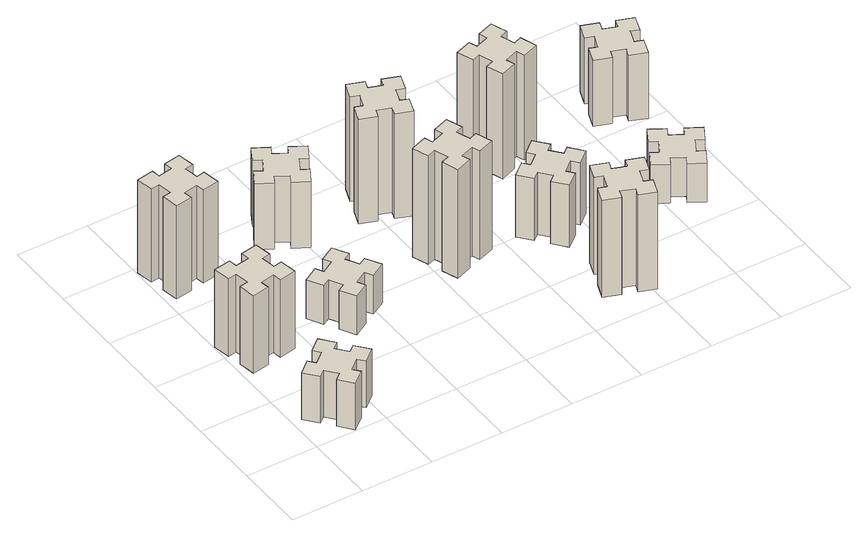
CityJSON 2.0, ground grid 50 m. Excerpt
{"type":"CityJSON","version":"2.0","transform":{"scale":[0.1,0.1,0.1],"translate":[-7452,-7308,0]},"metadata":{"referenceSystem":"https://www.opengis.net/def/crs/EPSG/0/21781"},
"CityObjects":{
"building1":{"type":"Building","attributes":{"class":"1000","function":"1000","usage":"1000","yearOfConstruction":2016,"roofType":"1000","measuredHeight":36,"storeysAboveGround":30,"storeysBelowGround":0},"geometry":[{"type":"Solid","lod":"1","boundaries":[[[[0,1,2,3,4,5,6,7,8,9,10,11,12,13,14,15,16,17,18,19]],[[17,16,20,21]],[[16,15,22,20]],[[15,14,23,22]],[[14,13,24,23]],[[13,12,25,24]],[[12,11,26,25]],[[11,10,27,26]],[[10,9,28,27]],[[9,8,29,28]],[[8,7,30,29]],[[7,6,31,30]],[[6,5,32,31]],[[5,4,33,32]],[[4,3,34,33]],[[3,2,35,34]],[[2,1,36,35]],[[1,0,37,36]],[[0,19,38,37]],[[19,18,39,38]],[[18,17,21,39]],[[24,25,26,27,28,29,30,31,32,33,34,35,36,37,38,39,21,20,22,23]]]]}]},
"building2":{"type":"Building","attributes":{"class":"1000","function":"1000","usage":"1000","yearOfConstruction":2016,"roofType":"1000","measuredHeight":60,"storeysAboveGround":30,"storeysBelowGround":0},"geometry":[{"type":"Solid","lod":"1","boundaries":[[[[40,41,42,43,44,45,46,47,48,49,50,51,52,53,54,55,56,57,58,59]],[[57,56,60,61]],[[56,55,62,60]],[[55,54,63,62]],[[54,53,64,63]],[[53,52,65,64]],[[52,51,66,65]],[[51,50,67,66]],[[50,49,68,67]],[[49,48,69,68]],[[48,47,70,69]],[[47,46,71,70]],[[46,45,72,71]],[[45,44,73,72]],[[44,43,74,73]],[[43,42,75,74]],[[42,41,76,75]],[[41,40,77,76]],[[40,59,78,77]],[[59,58,79,78]],[[58,57,61,79]],[[64,65,66,67,68,69,70,71,72,73,74,75,76,77,78,79,61,60,62,63]]]]}]},
"building3":{"type":"Building","attributes":{"class":"1000","function":"1000","usage":"1000","yearOfConstruction":2016,"roofType":"1000","measuredHeight":72,"storeysAboveGround":30,"storeysBelowGround":0},"geometry":[{"type":"Solid","lod":"1","boundaries":[[[[80,81,82,83,84,85,86,87,88,89,90,91,92,93,94,95,96,97,98,99]],[[97,96,100,101]],[[96,95,102,100]],[[95,94,103,102]],[[94,93,104,103]],[[93,92,105,104]],[[92,91,106,105]],[[91,90,107,106]],[[90,89,108,107]],[[89,88,109,108]],[[88,87,110,109]],[[87,86,111,110]],[[86,85,112,111]],[[85,84,113,112]],[[84,83,114,113]],[[83,82,115,114]],[[82,81,116,115]],[[81,80,117,116]],[[80,99,118,117]],[[99,98,119,118]],[[98,97,101,119]],[[104,105,106,107,108,109,110,111,112,113,114,115,116,117,118,119,101,100,102,103]]]]}]},
"building4":{"type":"Building","attributes":{"class":"1000","function":"1000","usage":"1000","yearOfConstruction":2016,"roofType":"1000","measuredHeight":30,"storeysAboveGround":30,"storeysBelowGround":0},"geometry":[{"type":"Solid","lod":"1","boundaries":[[[[120,121,122,123,124,125,126,127,128,129,130,131,132,133,134,135,136,137,138,139]],[[137,136,140,141]],[[136,135,142,140]],[[135,134,143,142]],[[134,133,144,143]],[[133,132,145,144]],[[132,131,146,145]],[[131,130,147,146]],[[130,129,148,147]],[[129,128,149,148]],[[128,127,150,149]],[[127,126,151,150]],[[126,125,152,151]],[[125,124,153,152]],[[124,123,154,153]],[[123,122,155,154]],[[122,121,156,155]],[[121,120,157,156]],[[120,139,158,157]],[[139,138,159,158]],[[138,137,141,159]],[[144,145,146,147,148,149,150,151,152,153,154,155,156,157,158,159,141,140,142,143]]]]}]},
"building5":{"type":"Building","attributes":{"class":"1000","function":"1000","usage":"1000","yearOfConstruction":2016,"roofType":"1000","measuredHeight":51,"storeysAboveGround":30,"storeysBelowGround":0},"geometry":[{"type":"Solid","lod":"1","boundaries":[[[[160,161,162,163,164,165,166,167,168,169,170,171,172,173,174,175,176,177,178,179]],[[177,176,180,181]],[[176,175,182,180]],[[175,174,183,182]],[[174,173,184,183]],[[173,172,185,184]],[[172,171,186,185]],[[171,170,187,186]],[[170,169,188,187]],[[169,168,189,188]],[[168,167,190,189]],[[167,166,191,190]],[[166,165,192,191]],[[165,164,193,192]],[[164,163,194,193]],[[163,162,195,194]],[[162,161,196,195]],[[161,160,197,196]],[[160,179,198,197]],[[179,178,199,198]],[[178,177,181,199]],[[184,185,186,187,188,189,190,191,192,193,194,195,196,197,198,199,181,180,182,183]]]]}]},
"building6":{"type":"Building","attributes":{"class":"1000","function":"1000","usage":"1000","yearOfConstruction":2016,"roofType":"1000","measuredHeight":84,"storeysAboveGround":30,"storeysBelowGround":0},"geometry":[{"type":"Solid","lod":"1","boundaries":[[[[200,201,202,203,204,205,206,207,208,209,210,211,212,213,214,215,216,217,218,219]],[[217,216,220,221]],[[216,215,222,220]],[[215,214,223,222]],[[214,213,224,223]],[[213,212,225,224]],[[212,211,226,225]],[[211,210,227,226]],[[210,209,228,227]],[[209,208,229,228]],[[208,207,230,229]],[[207,206,231,230]],[[206,205,232,231]],[[205,204,233,232]],[[204,203,234,233]],[[203,202,235,234]],[[202,201,236,235]],[[201,200,237,236]],[[200,219,238,237]],[[219,218,239,238]],[[218,217,221,239]],[[224,225,226,227,228,229,230,231,232,233,234,235,236,237,238,239,221,220,222,223]]]]}]},
"building7":{"type":"Building","attributes":{"class":"1000","function":"1000","usage":"1000","yearOfConstruction":2016,"roofType":"1000","measuredHeight":81,"storeysAboveGround":30,"storeysBelowGround":0},"geometry":[{"type":"Solid","lod":"1","boundaries":[[[[240,241,242,243,244,245,246,247,248,249,250,251,252,253,254,255,256,257,258,259]],[[257,256,260,261]],[[256,255,262,260]],[[255,254,263,262]],[[254,253,264,263]],[[253,252,265,264]],[[252,251,266,265]],[[251,250,267,266]],[[250,249,268,267]],[[249,248,269,268]],[[248,247,270,269]],[[247,246,271,270]],[[246,245,272,271]],[[245,244,273,272]],[[244,243,274,273]],[[243,242,275,274]],[[242,241,276,275]],[[241,240,277,276]],[[240,259,278,277]],[[259,258,279,278]],[[258,257,261,279]],[[264,265,266,267,268,269,270,271,272,273,274,275,276,277,278,279,261,260,262,263]]]]}]},
"building8":{"type":"Building","attributes":{"class":"1000","function":"1000","usage":"1000","yearOfConstruction":2016,"roofType":"1000","measuredHeight":75,"storeysAboveGround":30,"storeysBelowGround":0},"geometry":[{"type":"Solid","lod":"1","boundaries":[[[[280,281,282,283,284,285,286,287,288,289,290,291,292,293,294,295,296,297,298,299]],[[297,296,300,301]],[[296,295,302,300]],[[295,294,303,302]],[[294,293,304,303]],[[293,292,305,304]],[[292,291,306,305]],[[291,290,307,306]],[[290,289,308,307]],[[289,288,309,308]],[[288,287,310,309]],[[287,286,311,310]],[[286,285,312,311]],[[285,284,313,312]],[[284,283,314,313]],[[283,282,315,314]],[[282,281,316,315]],[[281,280,317,316]],[[280,299,318,317]],[[299,298,319,318]],[[298,297,301,319]],[[304,305,306,307,308,309,310,311,312,313,314,315,316,317,318,319,301,300,302,303]]]]}]},
"building9":{"type":"Building","attributes":{"class":"1000","function":"1000","usage":"1000","yearOfConstruction":2016,"roofType":"1000","measuredHeight":48,"storeysAboveGround":30,"storeysBelowGround":0},"geometry":[{"type":"Solid","lod":"1","boundaries":[[[[320,321,322,323,324,325,326,327,328,329,330,331,332,333,334,335,336,337,338,339]],[[337,336,340,341]],[[336,335,342,340]],[[335,334,343,342]],[[334,333,344,343]],[[333,332,345,344]],[[332,331,346,345]],[[331,330,347,346]],[[330,329,348,347]],[[329,328,349,348]],[[328,327,350,349]],[[327,326,351,350]],[[326,325,352,351]],[[325,324,353,352]],[[324,323,354,353]],[[323,322,355,354]],[[322,321,356,355]],[[321,320,357,356]],[[320,339,358,357]],[[339,338,359,358]],[[338,337,341,359]],[[344,345,346,347,348,349,350,351,352,353,354,355,356,357,358,359,341,340,342,343]]]]}]},
"building10":{"type":"Building","attributes":{"class":"1000","function":"1000","usage":"1000","yearOfConstruction":2016,"roofType":"1000","measuredHeight":81,"storeysAboveGround":30,"storeysBelowGround":0},"geometry":[{"type":"Solid","lod":"1","boundaries":[[[[360,361,362,363,364,365,366,367,368,369,370,371,372,373,374,375,376,377,378,379]],[[377,376,380,381]],[[376,375,382,380]],[[375,374,383,382]],[[374,373,384,383]],[[373,372,385,384]],[[372,371,386,385]],[[371,370,387,386]],[[370,369,388,387]],[[369,368,389,388]],[[368,367,390,389]],[[367,366,391,390]],[[366,365,392,391]],[[365,364,393,392]],[[364,363,394,393]],[[363,362,395,394]],[[362,361,396,395]],[[361,360,397,396]],[[360,379,398,397]],[[379,378,399,398]],[[378,377,381,399]],[[384,385,386,387,388,389,390,391,392,393,394,395,396,397,398,399,381,380,382,383]]]]}]},
"building11":{"type":"Building","attributes":{"class":"1000","function":"1000","usage":"1000","yearOfConstruction":2016,"roofType":"1000","measuredHeight":30,"storeysAboveGround":30,"storeysBelowGround":0},"geometry":[{"type":"Solid","lod":"1","boundaries":[[[[400,401,402,403,404,405,406,407,408,409,410,411,412,413,414,415,416,417,418,419]],[[417,416,420,421]],[[416,415,422,420]],[[415,414,423,422]],[[414,413,424,423]],[[413,412,425,424]],[[412,411,426,425]],[[411,410,427,426]],[[410,409,428,427]],[[409,408,429,428]],[[408,407,430,429]],[[407,406,431,430]],[[406,405,432,431]],[[405,404,433,432]],[[404,403,434,433]],[[403,402,435,434]],[[402,401,436,435]],[[401,400,437,436]],[[400,419,438,437]],[[419,418,439,438]],[[418,417,421,439]],[[424,425,426,427,428,429,430,431,432,433,434,435,436,437,438,439,421,420,422,423]]]]}]},
"building12":{"type":"Building","attributes":{"class":"1000","function":"1000","usage":"1000","yearOfConstruction":2016,"roofType":"1000","measuredHeight":51,"storeysAboveGround":30,"storeysBelowGround":0},"geometry":[{"type":"Solid","lod":"1","boundaries":[[[[440,441,442,443,444,445,446,447,448,449,450,451,452,453,454,455,456,457,458,459]],[[457,456,460,461]],[[456,455,462,460]],[[455,454,463,462]],[[454,453,464,463]],[[453,452,465,464]],[[452,451,466,465]],[[451,450,467,466]],[[450,449,468,467]],[[449,448,469,468]],[[448,447,470,469]],[[447,446,471,470]],[[446,445,472,471]],[[445,444,473,472]],[[444,443,474,473]],[[443,442,475,474]],[[442,441,476,475]],[[441,440,477,476]],[[440,459,478,477]],[[459,458,479,478]],[[458,457,461,479]],[[464,465,466,467,468,469,470,471,472,473,474,475,476,477,478,479,461,460,462,463]]]]}]}
},
"vertices":[
[189,213,0],[253,136,0],[207,98,0],[284,6,0],[376,83,0],[338,129,0],[414,193,0],[453,147,0],[545,224,0],[468,316,0],[422,278,0],[357,354,0],[403,393,0],[326,485,0],[234,408,0],[273,362,0],[196,297,0],[158,343,0],[66,266,0],[143,174,0],[196,297,360],[158,343,360],[273,362,360],[234,408,360],[326,485,360],[403,393,360],[357,354,360],[422,278,360],[468,316,360],[545,224,360],[453,147,360],[414,193,360],[338,129,360],[376,83,360],[284,6,360],[207,98,360],[253,136,360],[189,213,360],[143,174,360],[66,266,360],
[175,868,0],[274,886,0],[284,827,0],[402,847,0],[381,966,0],[322,955,0],[305,1054,0],[364,1064,0],[343,1182,0],[225,1161,0],[235,1102,0],[137,1085,0],[127,1144,0],[8,1123,0],[29,1005,0],[88,1015,0],[106,917,0],[47,907,0],[67,788,0],[186,809,0],[106,917,600],[47,907,600],[88,1015,600],[29,1005,600],[8,1123,600],[127,1144,600],[137,1085,600],[235,1102,600],[225,1161,600],[343,1182,600],[364,1064,600],[305,1054,600],[322,955,600],[381,966,600],[402,847,600],[284,827,600],[274,886,600],[175,868,600],[186,809,600],[67,788,600],
[322,1795,0],[305,1894,0],[364,1904,0],[343,2022,0],[225,2001,0],[235,1942,0],[137,1925,0],[127,1984,0],[8,1963,0],[29,1845,0],[88,1855,0],[106,1757,0],[47,1747,0],[67,1628,0],[186,1649,0],[175,1708,0],[274,1726,0],[284,1667,0],[402,1687,0],[381,1806,0],[274,1726,720],[284,1667,720],[175,1708,720],[186,1649,720],[67,1628,720],[47,1747,720],[106,1757,720],[88,1855,720],[29,1845,720],[8,1963,720],[127,1984,720],[137,1925,720],[235,1942,720],[225,2001,720],[343,2022,720],[364,1904,720],[305,1894,720],[322,1795,720],[381,1806,720],[402,1687,720],
[834,1106,0],[747,1056,0],[717,1108,0],[613,1048,0],[673,944,0],[725,974,0],[775,887,0],[723,857,0],[783,753,0],[887,813,0],[857,865,0],[944,915,0],[974,863,0],[1078,923,0],[1018,1027,0],[966,997,0],[916,1084,0],[968,1114,0],[908,1218,0],[804,1158,0],[916,1084,300],[968,1114,300],[966,997,300],[1018,1027,300],[1078,923,300],[974,863,300],[944,915,300],[857,865,300],[887,813,300],[783,753,300],[723,857,300],[775,887,300],[725,974,300],[673,944,300],[613,1048,300],[717,1108,300],[747,1056,300],[834,1106,300],[804,1158,300],[908,1218,300],
[847,1755,0],[934,1705,0],[904,1653,0],[1008,1593,0],[1068,1697,0],[1016,1727,0],[1066,1814,0],[1118,1784,0],[1178,1888,0],[1074,1948,0],[1044,1896,0],[957,1946,0],[987,1998,0],[883,2058,0],[823,1954,0],[875,1924,0],[825,1837,0],[773,1867,0],[713,1763,0],[817,1703,0],[825,1837,510],[773,1867,510],[875,1924,510],[823,1954,510],[883,2058,510],[987,1998,510],[957,1946,510],[1044,1896,510],[1074,1948,510],[1178,1888,510],[1118,1784,510],[1066,1814,510],[1016,1727,510],[1068,1697,510],[1008,1593,510],[904,1653,510],[934,1705,510],[847,1755,510],[817,1703,510],[713,1763,510],
[1806,1076,0],[1772,1170,0],[1828,1190,0],[1787,1303,0],[1674,1262,0],[1695,1206,0],[1601,1172,0],[1580,1228,0],[1467,1187,0],[1509,1074,0],[1565,1095,0],[1599,1001,0],[1543,980,0],[1584,867,0],[1697,909,0],[1676,965,0],[1770,999,0],[1790,943,0],[1903,984,0],[1862,1097,0],[1770,999,840],[1790,943,840],[1676,965,840],[1697,909,840],[1584,867,840],[1543,980,840],[1599,1001,840],[1565,1095,840],[1509,1074,840],[1467,1187,840],[1580,1228,840],[1601,1172,840],[1695,1206,840],[1674,1262,840],[1787,1303,840],[1828,1190,840],[1772,1170,840],[1806,1076,840],[1862,1097,840],[1903,984,840],
[1670,1812,0],[1576,1846,0],[1597,1902,0],[1484,1943,0],[1443,1830,0],[1499,1810,0],[1465,1716,0],[1409,1737,0],[1367,1624,0],[1480,1583,0],[1501,1639,0],[1595,1605,0],[1574,1549,0],[1687,1507,0],[1728,1620,0],[1672,1641,0],[1706,1735,0],[1762,1714,0],[1803,1827,0],[1690,1868,0],[1706,1735,810],[1762,1714,810],[1672,1641,810],[1728,1620,810],[1687,1507,810],[1574,1549,810],[1595,1605,810],[1501,1639,810],[1480,1583,810],[1367,1624,810],[1409,1737,810],[1465,1716,810],[1499,1810,810],[1443,1830,810],[1484,1943,810],[1597,1902,810],[1576,1846,810],[1670,1812,810],[1690,1868,810],[1803,1827,810],
[2510,432,0],[2416,466,0],[2437,522,0],[2324,563,0],[2283,450,0],[2339,430,0],[2305,336,0],[2249,357,0],[2207,244,0],[2320,203,0],[2341,259,0],[2435,225,0],[2414,169,0],[2527,127,0],[2568,240,0],[2512,261,0],[2546,355,0],[2602,334,0],[2643,447,0],[2530,488,0],[2546,355,750],[2602,334,750],[2512,261,750],[2568,240,750],[2527,127,750],[2414,169,750],[2435,225,750],[2341,259,750],[2320,203,750],[2207,244,750],[2249,357,750],[2305,336,750],[2339,430,750],[2283,450,750],[2324,563,750],[2437,522,750],[2416,466,750],[2510,432,750],[2530,488,750],[2643,447,750],
[2209,953,0],[2273,876,0],[2227,838,0],[2304,746,0],[2396,823,0],[2358,869,0],[2434,933,0],[2473,887,0],[2565,964,0],[2488,1056,0],[2442,1018,0],[2377,1094,0],[2423,1133,0],[2346,1225,0],[2254,1148,0],[2293,1102,0],[2216,1037,0],[2178,1083,0],[2086,1006,0],[2163,914,0],[2216,1037,480],[2178,1083,480],[2293,1102,480],[2254,1148,480],[2346,1225,480],[2423,1133,480],[2377,1094,480],[2442,1018,480],[2488,1056,480],[2565,964,480],[2473,887,480],[2434,933,480],[2358,869,480],[2396,823,480],[2304,746,480],[2227,838,480],[2273,876,480],[2209,953,480],[2163,914,480],[2086,1006,480],
[2435,1846,0],[2341,1812,0],[2320,1868,0],[2207,1827,0],[2249,1714,0],[2305,1735,0],[2339,1641,0],[2283,1620,0],[2324,1507,0],[2437,1549,0],[2416,1605,0],[2510,1639,0],[2530,1583,0],[2643,1624,0],[2602,1737,0],[2546,1716,0],[2512,1810,0],[2568,1830,0],[2527,1943,0],[2414,1902,0],[2512,1810,810],[2568,1830,810],[2546,1716,810],[2602,1737,810],[2643,1624,810],[2530,1583,810],[2510,1639,810],[2416,1605,810],[2437,1549,810],[2324,1507,810],[2283,1620,810],[2339,1641,810],[2305,1735,810],[2249,1714,810],[2207,1827,810],[2320,1868,810],[2341,1812,810],[2435,1846,810],[2414,1902,810],[2527,1943,810],
[3067,815,0],[3154,765,0],[3124,713,0],[3228,653,0],[3288,757,0],[3236,787,0],[3286,874,0],[3338,844,0],[3398,948,0],[3294,1008,0],[3264,956,0],[3177,1006,0],[3207,1058,0],[3103,1118,0],[3043,1014,0],[3095,984,0],[3045,897,0],[2993,927,0],[2933,823,0],[3037,763,0],[3045,897,300],[2993,927,300],[3095,984,300],[3043,1014,300],[3103,1118,300],[3207,1058,300],[3177,1006,300],[3264,956,300],[3294,1008,300],[3398,948,300],[3338,844,300],[3286,874,300],[3236,787,300],[3288,757,300],[3228,653,300],[3124,713,300],[3154,765,300],[3067,815,300],[3037,763,300],[2933,823,300],
[3179,1810,0],[3145,1716,0],[3089,1737,0],[3047,1624,0],[3160,1583,0],[3181,1639,0],[3275,1605,0],[3254,1549,0],[3367,1507,0],[3408,1620,0],[3352,1641,0],[3386,1735,0],[3442,1714,0],[3483,1827,0],[3370,1868,0],[3350,1812,0],[3256,1846,0],[3277,1902,0],[3164,1943,0],[3123,1830,0],[3256,1846,510],[3277,1902,510],[3350,1812,510],[3370,1868,510],[3483,1827,510],[3442,1714,510],[3386,1735,510],[3352,1641,510],[3408,1620,510],[3367,1507,510],[3254,1549,510],[3275,1605,510],[3181,1639,510],[3160,1583,510],[3047,1624,510],[3089,1737,510],[3145,1716,510],[3179,1810,510],[3123,1830,510],[3164,1943,510]
]}
